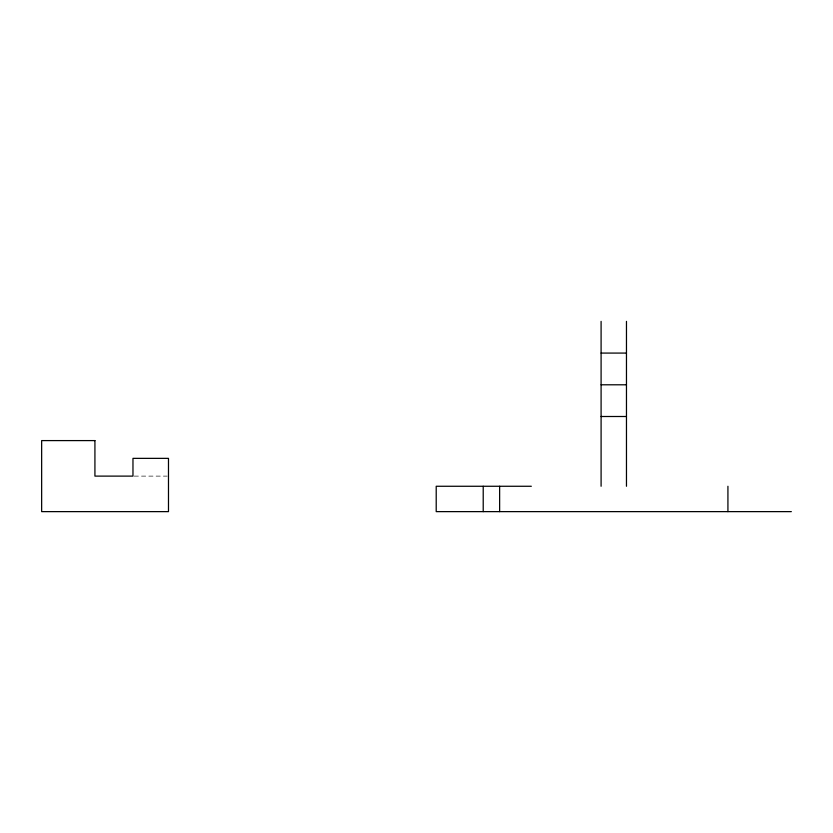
<?xml version="1.0" encoding="UTF-8"?>
<svg xmlns="http://www.w3.org/2000/svg" width="833" height="833" viewBox="0 0 833 833"><rect width="100%" height="100%" fill="white"/><g stroke="black" fill="none" stroke-linecap="round" stroke-linejoin="round"><path stroke-width="0.62" stroke-dasharray="4.17 3.12" d="M134.238 476.112L167.214 476.112"/><path stroke-width="1.25" d="M601.093 353.077L626.468 353.077M601.093 384.794L626.468 384.794M601.093 416.5L626.468 416.5M531.329 486.264L436.211 486.264L436.211 511.629L791.35 511.629M727.927 486.264L727.927 511.629M626.468 321.371L626.468 486.264M601.093 321.371L601.093 486.264M499.633 486.264L499.633 511.629M483.213 486.264L483.213 511.629M94.92 440.595L41.65 440.595L41.65 511.629L168.485 511.629L168.485 458.358L132.968 458.358L132.968 476.112L94.92 476.112L94.92 440.595"/></g></svg>
